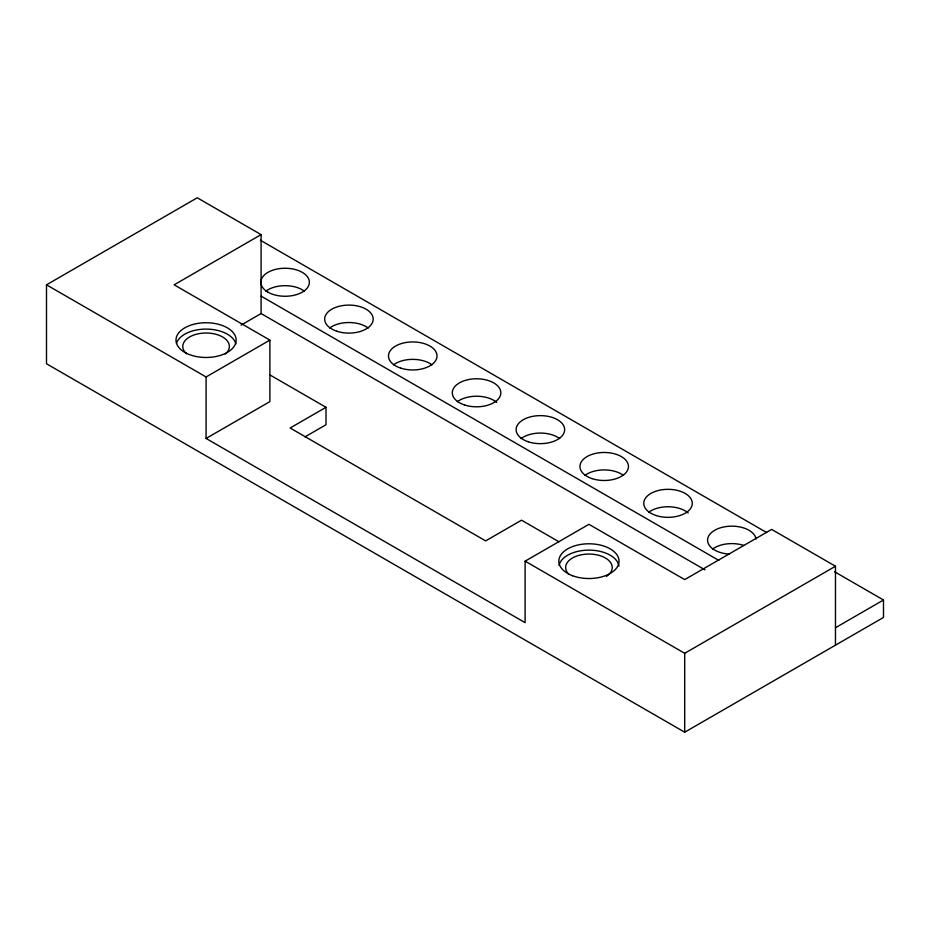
<?xml version="1.0" encoding="UTF-8"?>
<svg xmlns="http://www.w3.org/2000/svg" width="930" height="930" viewBox="0 0 930 930"><rect width="100%" height="100%" fill="white"/><g stroke="black" fill="none" stroke-linecap="round" stroke-linejoin="round"><path stroke-width="1.4" d="M834.501 571.718L883.5 600.001L883.5 617.439L684.701 732.212L46.5 363.758L46.5 284.824L197.265 197.788L261.086 234.627L261.086 313.561L704.987 569.846M261.086 234.627L174.143 284.824L269.898 340.113L269.898 401.609L206.076 438.449L206.076 376.964L46.5 284.824M241.068 325.116L261.086 313.561M206.076 376.964L269.898 340.113M304.982 436.879L326.012 424.731L326.012 407.305L290.137 428.009L485.646 540.888L521.521 520.184L559.011 541.818M206.076 438.449L525.113 622.647L525.113 561.162L588.946 524.311L684.701 579.599L771.644 529.403L835.466 566.242L835.466 645.176M525.113 561.162L684.701 653.29L835.466 566.242M835.466 627.738L883.5 600.001M260.377 240.242L766.669 532.553M261.086 296.124L718.82 560.395M269.63 374.755L326.012 407.305M684.701 653.29L684.701 732.212M568.765 574.217A23.297 13.45 0 0 1 575.17 556.652A23.297 13.45 0 0 1 606.116 558.419A23.297 13.45 0 0 1 606.453 576.368M186.558 353.795A23.297 13.45 0 0 1 190.929 336.242A23.297 13.45 0 0 1 221.642 336.451A23.297 13.45 0 0 1 225.293 354.063M176.502 343.263A30.085 17.368 0 0 1 206.716 329.092A30.085 17.368 0 0 1 235.86 343.984M559.058 565.452A30.085 17.368 0 0 1 589.527 550.13A30.085 17.368 0 0 1 618.938 566.138M712.589 549.084A24.261 14.008 0 0 1 743.977 545.48M648.768 512.232A24.261 14.008 0 0 1 688.2 512.988M584.947 475.393A24.261 14.008 0 0 1 623.449 475.393M521.137 438.542A24.261 14.008 0 0 1 559.628 438.542M457.316 401.702A24.261 14.008 0 0 1 496.736 402.446M393.495 364.851A24.261 14.008 0 0 1 431.997 364.851M329.673 328.011A24.261 14.008 0 0 1 368.175 328.011M265.852 291.16A24.261 14.008 0 0 1 304.354 291.16M729.306 554.106A24.261 14.008 0 0 1 707.602 539.609A24.261 14.008 0 0 1 731.282 526.171A24.261 14.008 0 0 1 756.009 538.958M186.512 353.307A30.085 17.368 0 0 0 235.65 343.298A30.085 17.368 0 0 0 196.067 323.733A30.085 17.368 0 0 0 186.512 353.307M572.555 575.728A30.085 17.368 0 0 0 618.985 562.069A30.085 17.368 0 0 0 575.286 545.678A30.085 17.368 0 0 0 572.555 575.728M655.894 515.464A24.261 14.008 0 0 0 692.28 503.328A24.261 14.008 0 0 0 655.894 491.203A24.261 14.008 0 0 0 655.894 515.464M592.073 478.613A24.261 14.008 0 0 0 628.459 466.488A24.261 14.008 0 0 0 592.073 454.351A24.261 14.008 0 0 0 592.073 478.613M528.252 441.773A24.261 14.008 0 0 0 564.65 429.637A24.261 14.008 0 0 0 528.252 417.512A24.261 14.008 0 0 0 528.252 441.773M464.43 404.922A24.261 14.008 0 0 0 500.828 392.797A24.261 14.008 0 0 0 464.43 380.661A24.261 14.008 0 0 0 464.43 404.922M400.609 368.082A24.261 14.008 0 0 0 437.007 355.946A24.261 14.008 0 0 0 400.609 343.821A24.261 14.008 0 0 0 400.609 368.082M336.788 331.231A24.261 14.008 0 0 0 373.186 319.106A24.261 14.008 0 0 0 336.788 306.97A24.261 14.008 0 0 0 336.788 331.231M267.945 292.16A24.261 14.008 0 0 0 308.539 285.882A24.261 14.008 0 0 0 278.826 268.724A24.261 14.008 0 0 0 267.945 292.16"/></g></svg>
